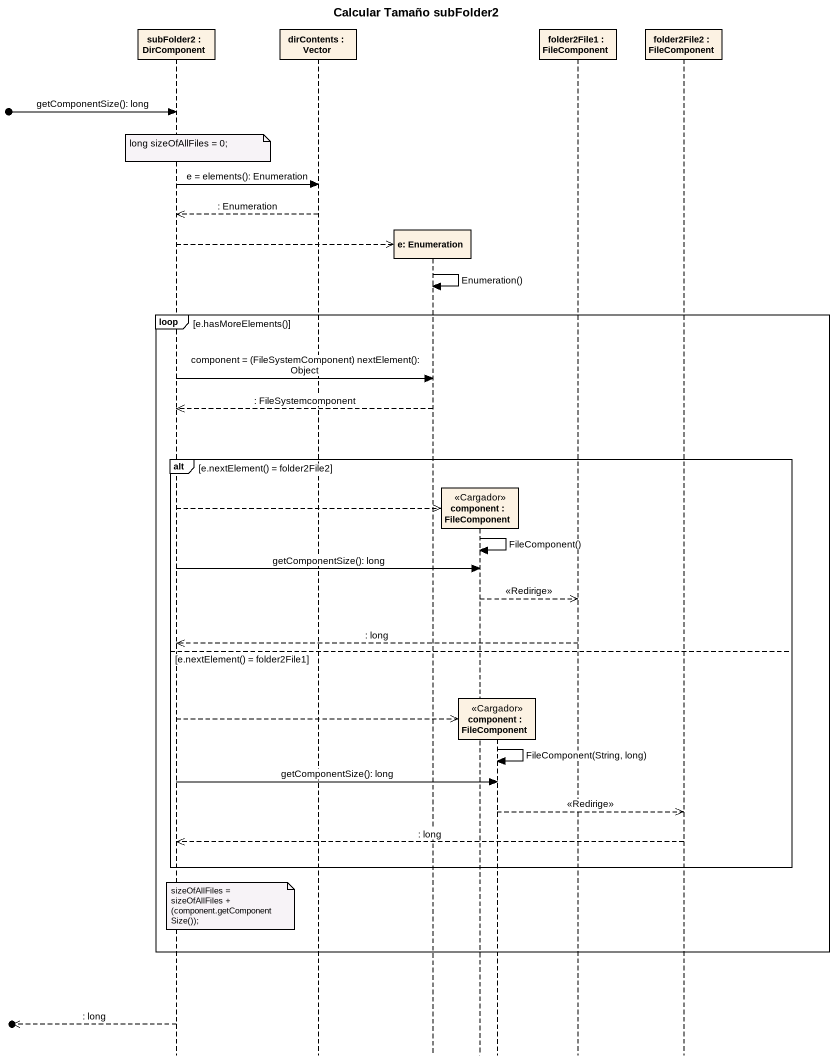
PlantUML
@startuml
title Calcular Tamaño subFolder2
hide footbox
participant "subFolder2 : DirComponent" as subFolder2
participant "dirContents : Vector" as dirContents
participant "e: Enumeration" as e_Enumeration
participant "component : FileComponent" as component_ <<Cargador>>
participant "component : FileComponent" as component__2 <<Cargador>>
participant "folder2File1 : FileComponent" as folder2File1
participant "folder2File2 : FileComponent" as folder2File2

[o-> subFolder2 : getComponentSize(): long
note over subFolder2 : long sizeOfAllFiles = 0;
subFolder2 -> dirContents : e = elements(): Enumeration
dirContents -->> subFolder2 : : Enumeration
subFolder2 -->> e_Enumeration **
e_Enumeration -> e_Enumeration : Enumeration()
loop e.hasMoreElements()
  subFolder2 -> e_Enumeration : component = (FileSystemComponent) nextElement(): Object
  e_Enumeration -->> subFolder2 : : FileSystemcomponent
  alt e.nextElement() = folder2File2
    subFolder2 -->> component_ **
    component_ -> component_ : FileComponent()
    subFolder2 -> component_ : getComponentSize(): long
    component_ -->> folder2File1 : <<Redirige>>
    folder2File1 -->> subFolder2 : : long
  else e.nextElement() = folder2File1
    subFolder2 -->> component__2 **
    component__2 -> component__2 : FileComponent(String, long)
    subFolder2 -> component__2 : getComponentSize(): long
    component__2 -->> folder2File2 : <<Redirige>>
    folder2File2 -->> subFolder2 : : long
  end
  note over subFolder2 : sizeOfAllFiles = sizeOfAllFiles + (component.getComponentSize());
end
[o<<-- subFolder2 : : long
@enduml
